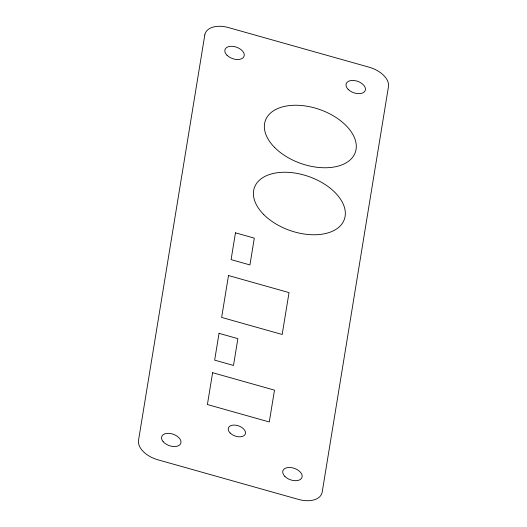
<?xml version="1.0" encoding="UTF-8"?>
<svg xmlns="http://www.w3.org/2000/svg" width="527" height="527" viewBox="0 0 527 527"><rect width="100%" height="100%" fill="white"/><g stroke="black" fill="none" stroke-linecap="round" stroke-linejoin="round"><path stroke-width="0.79" d="M204.805 34.92L138.535 440.322A22.444 13.445 19.4 0 0 157.869 459.794L298.48 499.412A22.444 13.445 19.4 0 0 322.195 492.08L388.465 86.678A22.444 13.445 19.4 0 0 369.131 67.206L228.52 27.588A22.444 13.445 19.4 0 0 204.805 34.92M212.605 372.701L207.401 404.532L269.284 421.969L274.488 390.138L212.605 372.701M219.041 333.334L214.66 360.139L233.494 365.442L237.875 338.644L219.041 333.334M228.487 275.542L221.643 317.419L282.182 334.48L289.027 292.597L228.487 275.542M235.47 232.822L231.089 259.627L249.923 264.929L254.304 238.132L235.47 232.822M230.147 433.023A8.979 5.375 19.4 0 0 244.95 434.683A8.979 5.375 19.4 0 0 235.477 425.144A8.979 5.375 19.4 0 0 230.147 433.023M284.909 476.428A10.099 6.047 19.4 0 0 301.556 478.292A10.099 6.047 19.4 0 0 290.897 467.561A10.099 6.047 19.4 0 0 284.909 476.428M163.12 441.613A10.099 6.047 19.4 0 0 179.957 444.663A10.099 6.047 19.4 0 0 170.741 433.563A10.099 6.047 19.4 0 0 163.12 441.613M226.999 55.243A10.099 6.047 19.4 0 0 243.645 57.1A10.099 6.047 19.4 0 0 232.993 46.376A10.099 6.047 19.4 0 0 226.999 55.243M348.182 89.386A10.099 6.047 19.4 0 0 364.829 91.25A10.099 6.047 19.4 0 0 354.17 80.519A10.099 6.047 19.4 0 0 348.182 89.386M274.686 147.527A47.694 28.57 19.4 0 0 353.301 156.321A47.694 28.57 19.4 0 0 302.985 105.657A47.694 28.57 19.4 0 0 274.686 147.527M263.737 214.535A47.694 28.57 19.4 0 0 342.346 223.329A47.694 28.57 19.4 0 0 292.03 172.665A47.694 28.57 19.4 0 0 263.737 214.535"/></g></svg>
